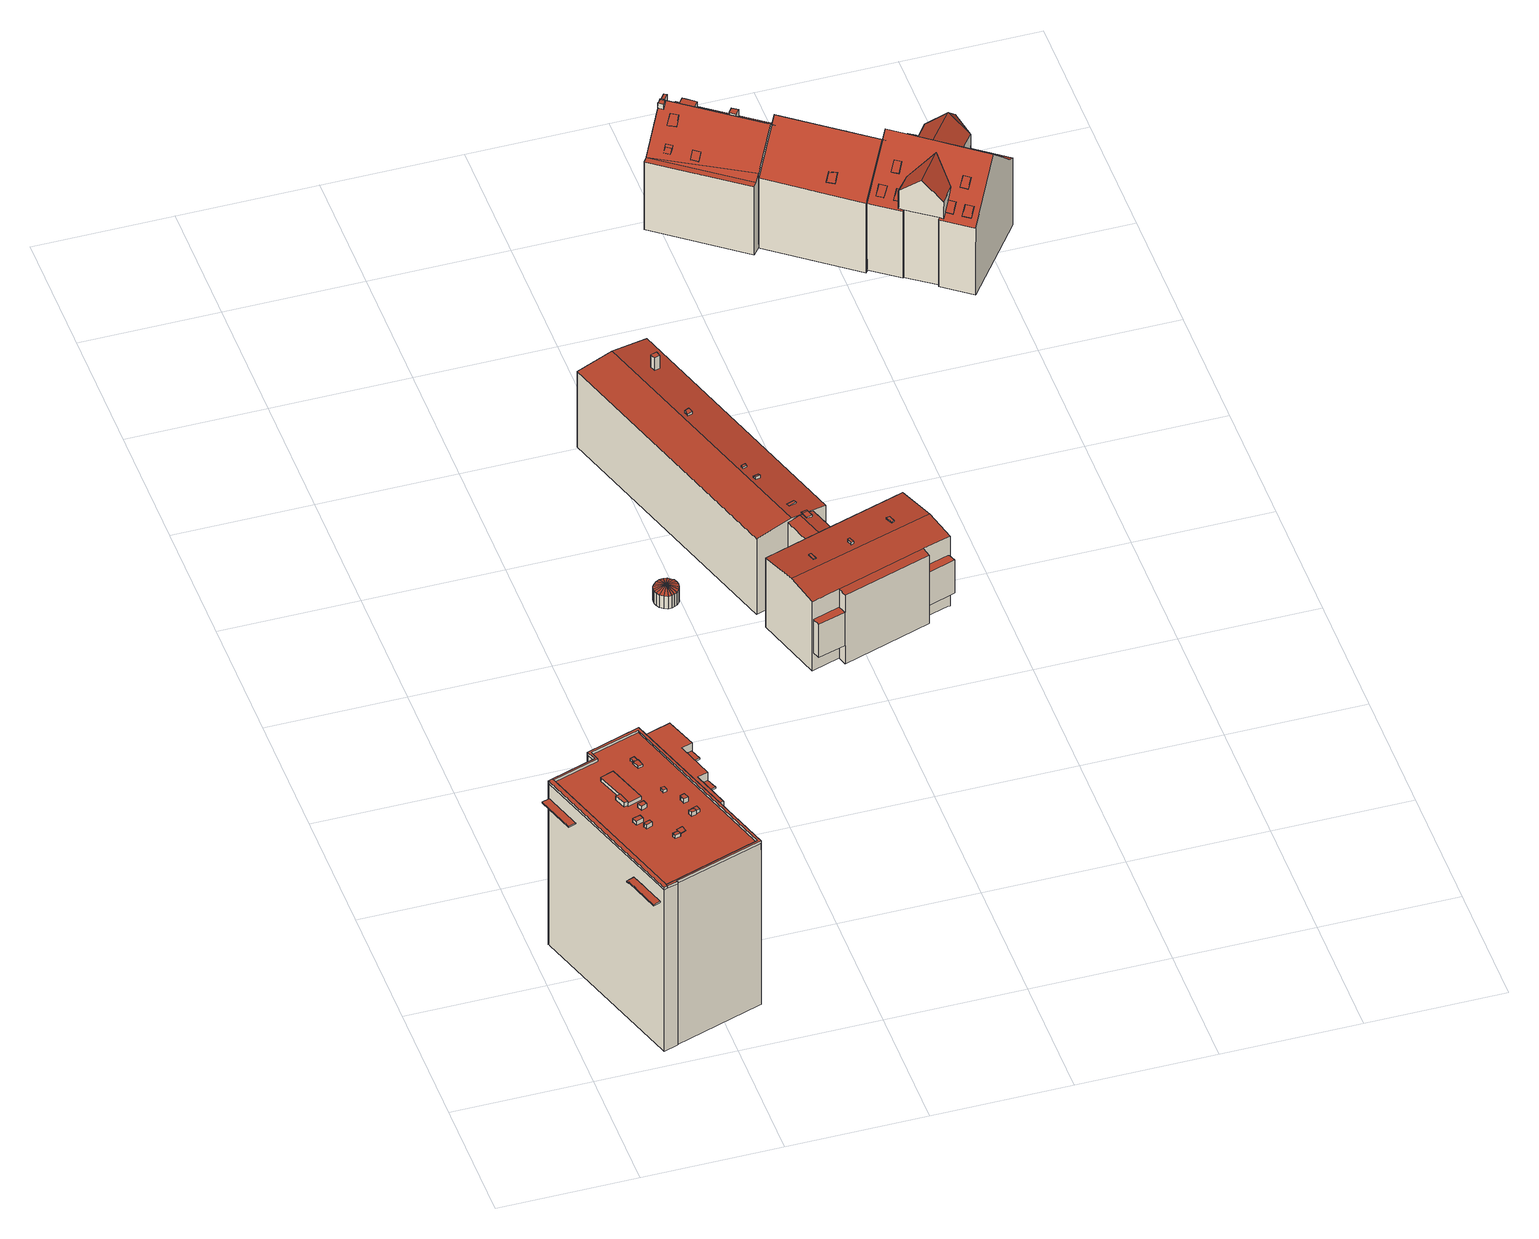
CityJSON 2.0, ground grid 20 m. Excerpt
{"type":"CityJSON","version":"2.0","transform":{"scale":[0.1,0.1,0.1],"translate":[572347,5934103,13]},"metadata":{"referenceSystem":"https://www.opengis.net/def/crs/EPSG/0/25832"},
"CityObjects":{
"building1":{"type":"Building","attributes":{"Grundfläche 2D":"479.842831","Grundhöhe NN":"16.470"},"children":["building1-1","building1-2","building1-3","building1-4","building1-5","building1-6","building1-7","building1-8","building1-9","building1-10","building1-11","building1-12","building1-13","building1-14","building1-15","building1-16","building1-17","building1-18","building1-19"],"geometry":[{"type":"MultiSurface","lod":"3","boundaries":[[[0,1,2,3,4,5]],[[6,7,8,9,10,11,12,13,14,15,16,17,18,19,20,21]],[[22,23,24,10,9,20,19,25,26]],[[27,28,29,30,31,32],[33,34,35,36,37,38]],[[39,40,41,42,43,44,45,46,47]],[[37,36,1,0]],[[2,1,36,35]],[[35,34,3,2]],[[34,33,4,3]],[[38,5,4,33]],[[48,49,11,10]],[[49,50,12,11]],[[50,51,52,14,13,12]],[[52,53,15,14]],[[53,54,16,15]],[[55,18,17,16,54,56]],[[55,57,19,18]],[[31,30,21,20]],[[30,29,6,21]],[[29,28,7,6]],[[28,27,8,7]],[[27,32,9,8]],[[58,48,10,24]],[[32,31,20,9]],[[57,59,25,19]],[[26,25,59,60,61,62,63,58,24,23,22]],[[64,52,51,50,65,66]],[[49,48,58,67,68]],[[50,49,68,65]],[[69,70,43,42,53,52,64,71]],[[72,54,53,42,73]],[[74,55,56,54,72,75]],[[59,57,55,74,76]],[[58,63,62,61,60,59,76,77,78,79,67]],[[45,44,43,70,69,71,80,81]],[[46,82,83,84,85,47]],[[39,86,87,88,89,40]],[[82,46,45,81,84,83]],[[86,39,47,85,88,87]],[[41,40,89,90]],[[42,41,90,73]],[[89,88,85,84,81,80,71,64,66,65,68,67,79,78,77,76,74,75,72,73,90]]],"semantics":{"surfaces":[{"type":"RoofSurface"},{"type":"WallSurface"},{"type":"GroundSurface"}],"values":[0,0,0,0,0,1,1,1,1,1,1,1,1,1,1,1,1,1,1,1,1,1,1,1,1,1,1,1,1,1,1,1,1,1,1,1,1,1,1,1,1,2]}}]},
"building1-1":{"type":"BuildingInstallation","parents":["building1"],"geometry":[{"type":"MultiSurface","lod":"3","boundaries":[[[91,92,93,94]],[[94,93,95,96]],[[91,94,96,97]],[[92,91,97,98]],[[93,92,98,95]]],"semantics":{"surfaces":[{"type":"RoofSurface"},{"type":"WallSurface"}],"values":[0,1,1,1,1]}}]},
"building1-2":{"type":"BuildingInstallation","parents":["building1"],"geometry":[{"type":"MultiSurface","lod":"3","boundaries":[[[99,100,101,102,103,104,105]],[[106,107,103,102]],[[108,105,104,103,107,109]],[[108,110,99,105]],[[110,111,100,99]]],"semantics":{"surfaces":[{"type":"RoofSurface"},{"type":"WallSurface"}],"values":[0,1,1,1,1]}}]},
"building1-3":{"type":"BuildingInstallation","parents":["building1"],"geometry":[{"type":"MultiSurface","lod":"3","boundaries":[[[112,113,114,115,116,117]],[[118,119,114,113]],[[119,120,115,114]],[[121,116,117,122,123,112,117,116,115,120]],[[123,118,113,112]]],"semantics":{"surfaces":[{"type":"RoofSurface"},{"type":"WallSurface"}],"values":[0,1,1,1,1]}}]},
"building1-4":{"type":"BuildingInstallation","parents":["building1"],"geometry":[{"type":"MultiSurface","lod":"3","boundaries":[[[124,125,126,127]],[[128,129,127,126]],[[124,127,129,130]],[[125,124,130,131]],[[131,128,126,125]]],"semantics":{"surfaces":[{"type":"RoofSurface"},{"type":"WallSurface"}],"values":[0,1,1,1,1]}}]},
"building1-5":{"type":"BuildingInstallation","parents":["building1"],"geometry":[{"type":"MultiSurface","lod":"3","boundaries":[[[132,133,134,135]],[[135,134,136,137]],[[137,138,132,135]],[[133,132,138,139]],[[139,136,134,133]]],"semantics":{"surfaces":[{"type":"RoofSurface"},{"type":"WallSurface"}],"values":[0,1,1,1,1]}}]},
"building1-6":{"type":"BuildingInstallation","parents":["building1"],"geometry":[{"type":"MultiSurface","lod":"3","boundaries":[[[140,141,142,143]],[[143,142,144,145]],[[140,143,145,146]],[[141,140,146,147]],[[142,141,147,144]]],"semantics":{"surfaces":[{"type":"RoofSurface"},{"type":"WallSurface"}],"values":[0,1,1,1,1]}}]},
"building1-7":{"type":"BuildingInstallation","parents":["building1"],"geometry":[{"type":"MultiSurface","lod":"3","boundaries":[[[148,117,116,149]],[[121,150,149,116]],[[150,151,148,149]],[[151,122,117,148]]],"semantics":{"surfaces":[{"type":"RoofSurface"},{"type":"WallSurface"}],"values":[0,1,1,1]}}]},
"building1-8":{"type":"BuildingInstallation","parents":["building1"],"geometry":[{"type":"MultiSurface","lod":"3","boundaries":[[[152,153,154,155,156,157]],[[153,158,159,154]],[[159,160,155,154]],[[106,102,101,157,156,155,160]],[[101,100,111,158,153,152,157]]],"semantics":{"surfaces":[{"type":"RoofSurface"},{"type":"WallSurface"}],"values":[0,1,1,1,1]}}]},
"building1-9":{"type":"BuildingInstallation","parents":["building1"],"geometry":[{"type":"MultiSurface","lod":"3","boundaries":[[[161,162,163,164]],[[37,0,162,161,165]],[[0,5,163,162]],[[166,164,163,5,38]],[[161,164,166,165]]],"semantics":{"surfaces":[{"type":"RoofSurface"},{"type":"WallSurface"}],"values":[0,1,1,1,1]}}]},
"building1-10":{"type":"BuildingInstallation","parents":["building1"],"geometry":[{"type":"MultiSurface","lod":"3","boundaries":[[[167,168,169,170]],[[170,169,171,172]],[[167,170,172,173]],[[168,167,173,174]],[[169,168,174,171]]],"semantics":{"surfaces":[{"type":"RoofSurface"},{"type":"WallSurface"}],"values":[0,1,1,1,1]}}]},
"building1-11":{"type":"BuildingInstallation","parents":["building1"],"geometry":[{"type":"MultiSurface","lod":"3","boundaries":[[[175,176,177,178]],[[179,180,178,177]],[[175,178,180,181]],[[181,182,176,175]],[[177,176,182,179]]],"semantics":{"surfaces":[{"type":"RoofSurface"},{"type":"WallSurface"}],"values":[0,1,1,1,1]}}]},
"building1-12":{"type":"BuildingInstallation","parents":["building1"],"geometry":[{"type":"MultiSurface","lod":"3","boundaries":[[[183,184,185,186]],[[186,185,187,188]],[[183,186,188,189]],[[184,183,189,190]],[[185,184,190,187]]],"semantics":{"surfaces":[{"type":"RoofSurface"},{"type":"WallSurface"}],"values":[0,1,1,1,1]}}]},
"building1-13":{"type":"BuildingInstallation","parents":["building1"],"geometry":[{"type":"MultiSurface","lod":"3","boundaries":[[[191,192,193,194,195,196]],[[197,198,196,195]],[[198,199,191,196]],[[199,200,192,191]],[[200,201,193,192]],[[201,202,194,193]],[[202,197,195,194]],[[202,201,200,199,198,197]]],"semantics":{"surfaces":[{"type":"RoofSurface"},{"type":"WallSurface"},{"type":"OuterCeilingSurface"}],"values":[0,1,1,1,1,1,1,2]}}]},
"building1-14":{"type":"BuildingInstallation","parents":["building1"],"geometry":[{"type":"MultiSurface","lod":"3","boundaries":[[[203,204,205,206,207]],[[208,209,205,204]],[[209,210,206,205]],[[210,211,207,206]],[[207,211,212,208,204,203]],[[210,209,208,212,211]]],"semantics":{"surfaces":[{"type":"RoofSurface"},{"type":"WallSurface"},{"type":"OuterCeilingSurface"}],"values":[0,1,1,1,1,2]}}]},
"building1-15":{"type":"BuildingInstallation","parents":["building1"],"geometry":[{"type":"MultiSurface","lod":"3","boundaries":[[[213,214,215,216]],[[216,217,218,219,213]],[[217,220,221,218]],[[214,213,219,222]],[[214,222,221,220,215]],[[222,219,218,221]]],"semantics":{"surfaces":[{"type":"RoofSurface"},{"type":"WallSurface"},{"type":"OuterCeilingSurface"}],"values":[0,1,1,1,1,2]}}]},
"building1-16":{"type":"BuildingInstallation","parents":["building1"],"geometry":[{"type":"MultiSurface","lod":"3","boundaries":[[[215,223,224,225,226]],[[226,225,227,217,216]],[[228,223,215,226,216,215,220]],[[224,223,228,229]],[[229,227,225,224]],[[228,220,217,227,229]]],"semantics":{"surfaces":[{"type":"RoofSurface"},{"type":"WallSurface"},{"type":"OuterCeilingSurface"}],"values":[0,1,1,1,1,2]}}]},
"building1-17":{"type":"BuildingInstallation","parents":["building1"],"geometry":[{"type":"MultiSurface","lod":"3","boundaries":[[[230,231,232,86]],[[87,233,230,86]],[[234,87,86,232]],[[233,235,231,230]],[[235,234,232,231]],[[235,233,87,234]]],"semantics":{"surfaces":[{"type":"RoofSurface"},{"type":"WallSurface"},{"type":"OuterCeilingSurface"}],"values":[0,1,1,1,1,2]}}]},
"building1-18":{"type":"BuildingInstallation","parents":["building1"],"geometry":[{"type":"MultiSurface","lod":"3","boundaries":[[[236,237,238,82]],[[239,83,82,238]],[[83,240,236,82]],[[240,241,237,236]],[[241,239,238,237]],[[241,240,83,239]]],"semantics":{"surfaces":[{"type":"RoofSurface"},{"type":"WallSurface"},{"type":"OuterCeilingSurface"}],"values":[0,1,1,1,1,2]}}]},
"building1-19":{"type":"BuildingInstallation","parents":["building1"],"geometry":[{"type":"MultiSurface","lod":"3","boundaries":[[[242,243,244,70]],[[245,69,70,244]],[[69,246,242,70]],[[246,247,243,242]],[[247,245,244,243]],[[247,246,69,245]]],"semantics":{"surfaces":[{"type":"RoofSurface"},{"type":"WallSurface"},{"type":"OuterCeilingSurface"}],"values":[0,1,1,1,1,2]}}]},
"building2":{"type":"Building","attributes":{"Grundfläche 2D":"9.836032","Grundhöhe NN":"15.933"},"geometry":[{"type":"Solid","lod":"3","boundaries":[[[[248,249,250]],[[250,249,251]],[[252,249,248]],[[253,249,252]],[[254,249,253]],[[255,249,254]],[[256,249,255]],[[257,249,256]],[[258,249,257]],[[259,249,258]],[[260,249,259]],[[261,249,260]],[[261,262,249]],[[263,249,262]],[[264,249,263]],[[265,249,264]],[[266,249,265]],[[267,249,266]],[[268,249,267]],[[269,249,268]],[[251,249,269]],[[270,271,248,250]],[[271,272,252,248]],[[272,273,253,252]],[[273,274,254,253]],[[274,275,255,254]],[[275,276,256,255]],[[276,277,257,256]],[[277,278,258,257]],[[278,279,259,258]],[[279,280,260,259]],[[280,281,261,260]],[[281,282,262,261]],[[282,283,263,262]],[[283,284,264,263]],[[284,285,265,264]],[[285,286,266,265]],[[286,287,267,266]],[[287,288,268,267]],[[289,270,250,251]],[[288,290,269,268]],[[290,289,251,269]],[[284,283,282,281,280,279,278,277,276,275,274,273,272,271,270,289,290,288,287,286,285]]]],"semantics":{"surfaces":[{"type":"RoofSurface"},{"type":"WallSurface"},{"type":"GroundSurface"}],"values":[[0,0,0,0,0,0,0,0,0,0,0,0,0,0,0,0,0,0,0,0,0,1,1,1,1,1,1,1,1,1,1,1,1,1,1,1,1,1,1,1,1,1,2]]}}]},
"building3":{"type":"Building","attributes":{"Grundfläche 2D":"477.913760","Grundhöhe NN":"13.984"},"children":["building3-1","building3-2","building3-3","building3-4","building3-5","building3-6","building3-7"],"geometry":[{"type":"Solid","lod":"3","boundaries":[[[[291,292,293,294,295]],[[296,297,298,293,292,299]],[[300,298,301,302,303,304]],[[305,300,304,306]],[[299,292,291,307,308]],[[296,299,308,309]],[[294,293,298,297,296,309,310]],[[307,291,295,311]],[[303,302,312,313]],[[306,304,303,313,314]],[[305,306,314,315]],[[315,311,295,294,310,312,302,301,298,300,305]],[[309,308,307,311,315,314,313,312,310]]]],"semantics":{"surfaces":[{"type":"RoofSurface"},{"type":"WallSurface"},{"type":"GroundSurface"}],"values":[[0,0,0,0,1,1,1,1,1,1,1,1,2]]}}]},
"building3-1":{"type":"BuildingInstallation","parents":["building3"],"geometry":[{"type":"MultiSurface","lod":"3","boundaries":[[[316,317,318,319]],[[319,318,298,320]],[[320,321,316,319]],[[297,317,316,321]]],"semantics":{"surfaces":[{"type":"RoofSurface"},{"type":"WallSurface"}],"values":[0,1,1,1]}}]},
"building3-2":{"type":"BuildingInstallation","parents":["building3"],"geometry":[{"type":"MultiSurface","lod":"3","boundaries":[[[317,322,323,318]],[[297,324,301,325,322,317]],[[323,322,325,326]],[[326,298,318,323]],[[327,298,318,298]],[[298,327,324,297]]],"semantics":{"surfaces":[{"type":"RoofSurface"},{"type":"WallSurface"}],"values":[0,1,1,1,1,1]}}]},
"building3-3":{"type":"BuildingInstallation","parents":["building3"],"geometry":[{"type":"MultiSurface","lod":"3","boundaries":[[[328,329,330,331]],[[331,330,332,333]],[[328,331,333,334]],[[329,328,334,335]],[[330,329,335,332]]],"semantics":{"surfaces":[{"type":"RoofSurface"},{"type":"WallSurface"}],"values":[0,1,1,1,1]}}]},
"building3-4":{"type":"BuildingInstallation","parents":["building3"],"geometry":[{"type":"MultiSurface","lod":"3","boundaries":[[[336,337,338,339]],[[339,338,340,341]],[[336,339,341,342]],[[337,336,342,343]],[[338,337,343,340]]],"semantics":{"surfaces":[{"type":"RoofSurface"},{"type":"WallSurface"}],"values":[0,1,1,1,1]}}]},
"building3-5":{"type":"BuildingInstallation","parents":["building3"],"geometry":[{"type":"MultiSurface","lod":"3","boundaries":[[[344,345,346,347]],[[347,346,348,349]],[[344,347,349,350]],[[345,344,350,351]],[[346,345,351,348]]],"semantics":{"surfaces":[{"type":"RoofSurface"},{"type":"WallSurface"}],"values":[0,1,1,1,1]}}]},
"building3-6":{"type":"BuildingInstallation","parents":["building3"],"geometry":[{"type":"MultiSurface","lod":"3","boundaries":[[[352,353,354,355]],[[356,357,354,353]],[[355,354,357,358]],[[358,359,352,355]],[[353,352,359,356]]],"semantics":{"surfaces":[{"type":"RoofSurface"},{"type":"WallSurface"}],"values":[0,1,1,1,1]}}]},
"building3-7":{"type":"BuildingInstallation","parents":["building3"],"geometry":[{"type":"MultiSurface","lod":"3","boundaries":[[[360,361,362,363]],[[363,362,364,365]],[[360,363,365,366]],[[366,367,361,360]],[[367,364,362,361]]],"semantics":{"surfaces":[{"type":"RoofSurface"},{"type":"WallSurface"}],"values":[0,1,1,1,1]}}]},
"building4":{"type":"Building","attributes":{"Grundfläche 2D":"265.098725","Grundhöhe NN":"15.954"},"children":["building4-1","building4-2","building4-3"],"geometry":[{"type":"Solid","lod":"3","boundaries":[[[[368,369,370,371,372,373,374,375]],[[376,372,371,377,378]],[[379,380,368,375]],[[381,382,383,384]],[[385,386,387,388]],[[373,372,376,389,390]],[[387,375,374,373,390,391,392,393,394,388]],[[375,387,386,379]],[[395,393,392,396]],[[384,380,379,386,395,396,397,398]],[[380,384,383,368]],[[399,398,397,400]],[[401,370,369,368,383,382,402,399,400,403]],[[377,371,370,401,404]],[[376,378,377,404,389]],[[381,384,398,405]],[[382,381,405,402]],[[385,388,394,406]],[[386,385,406,395]],[[392,391,390,389,404,401,403,400,397,396]],[[402,405,398,399]],[[395,406,394,393]]]],"semantics":{"surfaces":[{"type":"RoofSurface"},{"type":"WallSurface"},{"type":"GroundSurface"}],"values":[[0,0,0,0,0,1,1,1,1,1,1,1,1,1,1,1,1,1,1,2,2,2]]}}]},
"building4-1":{"type":"BuildingInstallation","parents":["building4"],"geometry":[{"type":"MultiSurface","lod":"3","boundaries":[[[407,408,409,410]],[[410,409,411,412]],[[407,410,412,413]],[[408,407,413,414]],[[409,408,414,411]]],"semantics":{"surfaces":[{"type":"RoofSurface"},{"type":"WallSurface"}],"values":[0,1,1,1,1]}}]},
"building4-2":{"type":"BuildingInstallation","parents":["building4"],"geometry":[{"type":"MultiSurface","lod":"3","boundaries":[[[415,416,417,418,419]],[[420,421,417,416]],[[421,422,418,417]],[[415,419,418,422,423,424]],[[416,415,424,420]]],"semantics":{"surfaces":[{"type":"RoofSurface"},{"type":"WallSurface"}],"values":[0,1,1,1,1]}}]},
"building4-3":{"type":"BuildingInstallation","parents":["building4"],"geometry":[{"type":"MultiSurface","lod":"3","boundaries":[[[425,426,427,428]],[[428,427,429,430]],[[425,428,430,431]],[[426,425,431,432]],[[427,426,432,429]]],"semantics":{"surfaces":[{"type":"RoofSurface"},{"type":"WallSurface"}],"values":[0,1,1,1,1]}}]},
"building5":{"type":"Building","attributes":{"Grundfläche 2D":"194.606134","Grundhöhe NN":"14.214"},"children":["building5-1","building5-2","building5-3","building5-4","building5-5","building5-6","building5-7","building5-8","building5-9","building5-10","building5-11","building5-12","building5-13"],"geometry":[{"type":"MultiSurface","lod":"3","boundaries":[[[433,434,435]],[[435,436,437,438,439,440,433]],[[441,442,443,444]],[[439,438,437,436,445,446,447,448,449],[450,451,452,453,441,444,443,454,455]],[[456,457,445]],[[457,446,445]],[[433,458,459,434]],[[456,445,436,435,460,461]],[[460,435,434,459,462]],[[457,456,461,463]],[[464,465,458,433,440,439,449,448,447,446,457,463,466]],[[459,458,465,462]],[[462,465,464,466,463,461,460]]],"semantics":{"surfaces":[{"type":"RoofSurface"},{"type":"WallSurface"},{"type":"GroundSurface"}],"values":[0,0,0,0,0,0,0,1,1,1,1,1,2]}}]},
"building5-1":{"type":"BuildingInstallation","parents":["building5"],"geometry":[{"type":"MultiSurface","lod":"3","boundaries":[[[467,437,438,468,469]],[[467,470,471]],[[467,471,437]],[[438,439,468]],[[440,472,467,469]],[[470,467,472,473]],[[439,440,469,468]]],"semantics":{"surfaces":[{"type":"RoofSurface"},{"type":"WallSurface"}],"values":[0,0,0,0,1,1,1]}}]},
"building5-2":{"type":"BuildingInstallation","parents":["building5"],"geometry":[{"type":"MultiSurface","lod":"3","boundaries":[[[474,475,476,477]],[[477,476,478,479]],[[474,477,479,480]],[[475,474,480,481]],[[476,475,481,478]]],"semantics":{"surfaces":[{"type":"RoofSurface"},{"type":"WallSurface"}],"values":[0,1,1,1,1]}}]},
"building5-3":{"type":"BuildingInstallation","parents":["building5"],"geometry":[{"type":"MultiSurface","lod":"3","boundaries":[[[482,483,484,485]],[[485,484,486,487]],[[482,485,487,488]],[[483,482,488,489]],[[484,483,489,486]]],"semantics":{"surfaces":[{"type":"RoofSurface"},{"type":"WallSurface"}],"values":[0,1,1,1,1]}}]},
"building5-4":{"type":"BuildingInstallation","parents":["building5"],"geometry":[{"type":"MultiSurface","lod":"3","boundaries":[[[490,491,492,493]],[[492,491,494,495]],[[493,492,495,496]],[[490,493,496,497]],[[491,490,497,494]]],"semantics":{"surfaces":[{"type":"RoofSurface"},{"type":"WallSurface"}],"values":[0,1,1,1,1]}}]},
"building5-5":{"type":"BuildingInstallation","parents":["building5"],"geometry":[{"type":"MultiSurface","lod":"3","boundaries":[[[498,499,500,501]],[[499,498,437,502]],[[502,503,500,499]],[[501,500,503,438]],[[438,437,498,501]]],"semantics":{"surfaces":[{"type":"RoofSurface"},{"type":"WallSurface"}],"values":[0,1,1,1,1]}}]},
"building5-6":{"type":"BuildingInstallation","parents":["building5"],"geometry":[{"type":"MultiSurface","lod":"3","boundaries":[[[442,444,504]],[[505,504,444,506,507]],[[508,507,506]],[[453,441,442,504,505]]],"semantics":{"surfaces":[{"type":"RoofSurface"},{"type":"WallSurface"}],"values":[0,0,1,1]}}]},
"building5-7":{"type":"BuildingInstallation","parents":["building5"],"geometry":[{"type":"MultiSurface","lod":"3","boundaries":[[[509,510,511,450,512,513]],[[510,509,514,515,511]],[[450,451,452,513,512]]],"semantics":{"surfaces":[{"type":"RoofSurface"},{"type":"WallSurface"}],"values":[0,1,1]}}]},
"building5-8":{"type":"BuildingInstallation","parents":["building5"],"geometry":[{"type":"MultiSurface","lod":"3","boundaries":[[[516,517,518,519,520,521]],[[442,517,516,443]],[[442,441,453,519,518,517]],[[452,520,519,453]],[[451,450,455,454,521,520,452]],[[443,516,521,454]]],"semantics":{"surfaces":[{"type":"RoofSurface"},{"type":"WallSurface"}],"values":[0,1,1,1,1,1]}}]},
"building5-9":{"type":"BuildingInstallation","parents":["building5"],"geometry":[{"type":"MultiSurface","lod":"3","boundaries":[[[509,513,505,507,522,523]],[[452,453,505,513]],[[522,507,508,524]],[[524,525,523,522]],[[525,514,509,523]]],"semantics":{"surfaces":[{"type":"RoofSurface"},{"type":"WallSurface"}],"values":[0,1,1,1,1]}}]},
"building5-10":{"type":"BuildingInstallation","parents":["building5"],"geometry":[{"type":"MultiSurface","lod":"3","boundaries":[[[526,527,528,529]],[[529,528,530,531]],[[526,529,531,532]],[[527,526,532,533]],[[528,527,533,530]]],"semantics":{"surfaces":[{"type":"RoofSurface"},{"type":"WallSurface"}],"values":[0,1,1,1,1]}}]},
"building5-11":{"type":"BuildingInstallation","parents":["building5"],"geometry":[{"type":"MultiSurface","lod":"3","boundaries":[[[534,535,536,537,538,539]],[[540,537,536]],[[540,443,454,541,534,539,538,537]],[[541,535,534]]],"semantics":{"surfaces":[{"type":"RoofSurface"},{"type":"WallSurface"}],"values":[0,1,1,1]}}]},
"building5-12":{"type":"BuildingInstallation","parents":["building5"],"geometry":[{"type":"MultiSurface","lod":"3","boundaries":[[[542,543,544,545]],[[544,543,546,547]],[[545,544,547,548]],[[542,545,548,549]],[[543,542,549,546]]],"semantics":{"surfaces":[{"type":"RoofSurface"},{"type":"WallSurface"}],"values":[0,1,1,1,1]}}]},
"building5-13":{"type":"BuildingInstallation","parents":["building5"],"geometry":[{"type":"MultiSurface","lod":"3","boundaries":[[[550,551,552,553,554,555]],[[552,551,550,556,557,558]],[[558,559,553,552]],[[560,555,554,553,559,561]],[[560,556,550,555]]],"semantics":{"surfaces":[{"type":"RoofSurface"},{"type":"WallSurface"}],"values":[0,1,1,1,1]}}]},
"building6":{"type":"Building","attributes":{"Grundfläche 2D":"185.758003","Grundhöhe NN":"14.120"},"children":["building6-1","building6-2"],"geometry":[{"type":"Solid","lod":"3","boundaries":[[[[562,563,564,565]],[[565,564,566,567,568]],[[563,562,569,570]],[[566,564,563,570,571]],[[567,566,571,572]],[[568,567,572,573]],[[562,565,568,573,569]],[[572,571,570,569,573]]]],"semantics":{"surfaces":[{"type":"RoofSurface"},{"type":"WallSurface"},{"type":"GroundSurface"}],"values":[[0,0,1,1,1,1,1,2]]}}]},
"building6-1":{"type":"BuildingInstallation","parents":["building6"],"geometry":[{"type":"MultiSurface","lod":"3","boundaries":[[[574,575,576,577]],[[576,575,578,579]],[[577,576,579,580]],[[574,577,580,581]],[[575,574,581,578]]],"semantics":{"surfaces":[{"type":"RoofSurface"},{"type":"WallSurface"}],"values":[0,1,1,1,1]}}]},
"building6-2":{"type":"BuildingInstallation","parents":["building6"],"geometry":[{"type":"MultiSurface","lod":"3","boundaries":[[[582,583,584,585]],[[585,584,586,587]],[[587,588,582,585]],[[583,582,588,589]],[[589,586,584,583]]],"semantics":{"surfaces":[{"type":"RoofSurface"},{"type":"WallSurface"}],"values":[0,1,1,1,1]}}]},
"building7":{"type":"Building","attributes":{"Grundfläche 2D":"220.086649","Grundhöhe NN":"14.457"},"children":["building7-1","building7-2","building7-3","building7-4","building7-5","building7-6","building7-7","building7-8","building7-9","building7-10","building7-11","building7-12"],"geometry":[{"type":"MultiSurface","lod":"3","boundaries":[[[590,591,592,593]],[[594,593,592,595]],[[596,592,591]],[[595,592,596]],[[597,598,599,600,601,602,603,604,605]],[[606,593,607,608,609,610,611,612,613,598,614,615,616,617,618,619]],[[620,621,622,623,624,613,612,625,626,627,628,629,630,631,632,633,634]],[[635,636,637,638]],[[639,640,637,636]],[[604,603,617,616,615,614,598,597,605]],[[641,642,602,601,591,590,619,618,643,644]],[[591,601,600,645,596]],[[645,646,595,596]],[[646,647,608,607,594,595]],[[607,593,594]],[[619,590,593,606]],[[633,635,638,621,620,648,649,634]],[[633,632,636,635]],[[632,631,639,636]],[[629,628,640,639,631,630,650,651]],[[640,628,627,622,621,638,637]],[[645,600,652,653]],[[646,645,653,654,655,656]],[[657,608,647,646,656,655,654,658,659]],[[610,609,608,657,659,658,660,661]],[[662,625,612,611,610,661,663]],[[626,625,662,664]],[[627,626,664,665]],[[622,627,665,666]],[[623,622,666,667]],[[624,623,667,668]],[[599,598,613,624,668,669]],[[600,599,669,652]],[[662,663,661,660,658,654,653,652,669,668,667,666,665,664]]],"semantics":{"surfaces":[{"type":"RoofSurface"},{"type":"WallSurface"},{"type":"GroundSurface"}],"values":[0,0,0,0,0,0,0,0,0,0,1,1,1,1,1,1,1,1,1,1,1,1,1,1,1,1,1,1,1,1,1,1,1,2]}}]},
"building7-1":{"type":"BuildingInstallation","parents":["building7"],"geometry":[{"type":"MultiSurface","lod":"3","boundaries":[[[670,671,672,673]],[[673,672,674,675]],[[672,671,676,674]],[[670,673,675,677]],[[671,670,677,676]]],"semantics":{"surfaces":[{"type":"RoofSurface"},{"type":"WallSurface"}],"values":[0,1,1,1,1]}}]},
"building7-2":{"type":"BuildingInstallation","parents":["building7"],"geometry":[{"type":"MultiSurface","lod":"3","boundaries":[[[678,679,680,681]],[[681,680,682,683]],[[678,681,683,684]],[[679,678,684,685]],[[680,679,685,682]]],"semantics":{"surfaces":[{"type":"RoofSurface"},{"type":"WallSurface"}],"values":[0,1,1,1,1]}}]},
"building7-3":{"type":"BuildingInstallation","parents":["building7"],"geometry":[{"type":"MultiSurface","lod":"3","boundaries":[[[686,687,688,689]],[[689,688,690,691]],[[686,689,691,692]],[[687,686,692,693]],[[688,687,693,690]]],"semantics":{"surfaces":[{"type":"RoofSurface"},{"type":"WallSurface"}],"values":[0,1,1,1,1]}}]},
"building7-4":{"type":"BuildingInstallation","parents":["building7"],"geometry":[{"type":"MultiSurface","lod":"3","boundaries":[[[694,695,696,697]],[[698,695,694,699]],[[700,698,699,701]],[[702,703,697,696]],[[703,614,597,704,701,699,694,697]],[[704,705,700,701]],[[700,705,605,615,702,696,695,698]]],"semantics":{"surfaces":[{"type":"RoofSurface"},{"type":"WallSurface"}],"values":[0,0,0,1,1,1,1]}}]},
"building7-5":{"type":"BuildingInstallation","parents":["building7"],"geometry":[{"type":"MultiSurface","lod":"3","boundaries":[[[706,707,708,709]],[[709,708,710,711]],[[706,709,711,712]],[[707,706,712,713]],[[708,707,713,710]]],"semantics":{"surfaces":[{"type":"RoofSurface"},{"type":"WallSurface"}],"values":[0,1,1,1,1]}}]},
"building7-6":{"type":"BuildingInstallation","parents":["building7"],"geometry":[{"type":"MultiSurface","lod":"3","boundaries":[[[714,651,650,715]],[[716,629,651,714]],[[715,650,630,717]],[[717,716,714,715]]],"semantics":{"surfaces":[{"type":"RoofSurface"},{"type":"WallSurface"}],"values":[0,1,1,1]}}]},
"building7-7":{"type":"BuildingInstallation","parents":["building7"],"geometry":[{"type":"MultiSurface","lod":"3","boundaries":[[[718,719,720,721]],[[719,718,722,723]],[[721,720,724,725]],[[720,719,723,724]],[[718,721,725,722]]],"semantics":{"surfaces":[{"type":"RoofSurface"},{"type":"WallSurface"}],"values":[0,1,1,1,1]}}]},
"building7-8":{"type":"BuildingInstallation","parents":["building7"],"geometry":[{"type":"MultiSurface","lod":"3","boundaries":[[[726,727,728,729]],[[729,728,730,731]],[[726,729,731,732]],[[727,726,732,733]],[[728,727,733,730]]],"semantics":{"surfaces":[{"type":"RoofSurface"},{"type":"WallSurface"}],"values":[0,1,1,1,1]}}]},
"building7-9":{"type":"BuildingInstallation","parents":["building7"],"geometry":[{"type":"MultiSurface","lod":"3","boundaries":[[[734,649,648,735]],[[620,736,735,648]],[[736,737,734,735]],[[649,734,737,634]]],"semantics":{"surfaces":[{"type":"RoofSurface"},{"type":"WallSurface"}],"values":[0,1,1,1]}}]},
"building7-10":{"type":"BuildingInstallation","parents":["building7"],"geometry":[{"type":"MultiSurface","lod":"3","boundaries":[[[643,738,739,644]],[[739,740,641,644]],[[641,740,741,642]],[[741,742,602,642]],[[618,743,738,643]],[[604,742,741,740,739,738,743,616]]],"semantics":{"surfaces":[{"type":"RoofSurface"},{"type":"WallSurface"}],"values":[0,0,0,1,1,1]}}]},
"building7-11":{"type":"BuildingInstallation","parents":["building7"],"geometry":[{"type":"MultiSurface","lod":"3","boundaries":[[[744,745,746,747]],[[744,747,748,749]],[[747,746,750,748]],[[745,744,749,751]],[[746,745,751,750]]],"semantics":{"surfaces":[{"type":"RoofSurface"},{"type":"WallSurface"}],"values":[0,1,1,1,1]}}]},
"building7-12":{"type":"BuildingInstallation","parents":["building7"],"geometry":[{"type":"MultiSurface","lod":"3","boundaries":[[[752,753,754,657,656,755]],[[754,756,659,657]],[[657,659,655,656]],[[755,656,655,757]],[[752,755,757,758]],[[753,752,758,759]],[[754,753,759,756]],[[757,655,659,756,759,758]]],"semantics":{"surfaces":[{"type":"RoofSurface"},{"type":"WallSurface"},{"type":"OuterCeilingSurface"}],"values":[0,1,1,1,1,1,1,2]}}]}
},
"vertices":[
[104,176,325],[104,174,325],[124,181,325],[104,240,325],[85,233,325],[99,193,325],[89,286,323],[161,309,323],[243,53,323],[103,7,323],[104,4,323],[119,8,323],[118,9,323],[244,50,323],[248,51,323],[163,314,323],[84,288,323],[85,285,323],[89,273,323],[24,252,323],[25,249,323],[93,271,323],[19,247,323],[97,5,323],[98,2,323],[18,250,323],[19,248,323],[243,53,319],[161,309,319],[89,286,319],[93,271,319],[25,249,319],[103,7,319],[85,233,319],[104,240,319],[124,181,319],[104,174,319],[104,176,319],[99,193,319],[211,277,305],[227,283,305],[211,329,305],[163,314,305],[215,155,305],[230,160,305],[231,160,305],[213,216,305],[229,221,305],[104,4,319],[119,8,319],[118,9,319],[244,50,319],[248,51,319],[163,314,319],[84,288,319],[89,273,319],[85,285,319],[24,252,319],[98,2,319],[18,250,319],[19,248,319],[19,247,319],[96,10,319],[97,5,319],[248,51,35],[118,9,35],[244,50,35],[98,2,35],[119,8,35],[215,155,289],[215,155,291],[215,155,35],[84,288,35],[163,314,35],[89,273,35],[85,285,35],[18,250,35],[19,248,35],[19,247,35],[97,5,35],[230,160,35],[231,160,35],[213,216,292],[213,216,290],[213,216,35],[229,221,35],[211,277,292],[211,277,290],[211,277,35],[227,283,35],[211,329,35],
[159,192,324],[154,191,324],[156,185,324],[161,186,324],[156,185,319],[161,186,319],[159,192,319],[154,191,319],
[180,138,325],[181,136,325],[182,137,325],[184,132,325],[190,134,325],[188,139,325],[188,141,325],[184,132,319],[190,134,319],[188,141,319],[188,139,319],[180,138,319],[181,136,319],
[135,252,323],[139,241,323],[146,243,323],[143,254,323],[142,253,323],[137,252,323],[139,241,319],[146,243,319],[143,254,319],[142,253,319],[137,252,319],[135,252,319],
[141,99,325],[143,94,325],[151,96,325],[149,101,325],[151,96,319],[149,101,319],[141,99,319],[143,94,319],
[150,110,320],[153,101,320],[161,104,320],[159,113,320],[161,104,319],[159,113,319],[150,110,319],[153,101,319],
[124,171,326],[115,168,326],[118,161,326],[126,164,326],[118,161,319],[126,164,319],[124,171,319],[115,168,319],
[134,259,323],[140,261,323],[140,261,319],[134,259,319],
[181,136,326],[175,135,326],[177,129,326],[184,131,326],[184,132,326],[182,137,326],[175,135,319],[177,129,319],[184,131,319],
[98,174,326],[104,176,326],[99,193,326],[92,191,326],[98,174,319],[92,191,319],
[120,132,326],[111,129,326],[113,124,326],[122,127,326],[113,124,319],[122,127,319],[120,132,319],[111,129,319],
[179,167,327],[173,165,327],[175,157,327],[182,159,327],[175,157,319],[182,159,319],[179,167,319],[173,165,319],
[113,138,326],[111,145,326],[100,142,326],[102,135,326],[100,142,319],[102,135,319],[113,138,319],[111,145,319],
[67,58,293],[68,59,293],[85,6,293],[96,10,293],[77,66,293],[66,62,293],[77,66,291],[66,62,291],[67,58,291],[68,59,291],[85,6,291],[96,10,291],
[19,247,293],[19,248,293],[8,245,293],[26,188,293],[37,192,293],[19,248,291],[8,245,291],[26,188,291],[37,192,291],[19,247,291],
[132,304,65],[123,331,65],[113,327,68],[122,300,68],[122,300,66],[122,300,63],[132,304,63],[113,327,66],[113,327,63],[123,331,63],
[113,328,68],[77,317,68],[86,289,71],[122,300,71],[86,289,66],[113,328,66],[77,317,66],
[217,260,292],[232,265,292],[226,282,292],[217,260,290],[226,282,290],[232,265,290],
[218,199,292],[234,204,292],[228,221,292],[228,221,290],[218,199,290],[234,204,290],
[220,138,291],[235,143,291],[230,160,291],[230,160,289],[220,138,289],[235,143,289],
[387,845,51],[376,859,57],[383,843,51],[379,841,51],[391,849,51],[393,854,51],[394,860,51],[393,865,51],[391,870,51],[387,873,51],[383,876,51],[378,877,51],[372,876,51],[367,874,51],[363,870,51],[360,866,51],[359,861,51],[359,857,51],[360,852,51],[363,847,51],[368,843,51],[373,841,51],[383,843,29],[387,845,29],[391,849,29],[393,854,29],[394,860,29],[393,865,29],[391,870,29],[387,873,29],[383,876,29],[378,877,29],[372,876,29],[367,874,29],[363,870,29],[360,866,29],[359,861,29],[359,857,29],[360,852,29],[363,847,29],[368,843,29],[379,841,29],[373,841,29],
[549,787,145],[568,793,148],[554,837,148],[541,833,146],[535,831,145],[574,843,145],[566,841,146],[558,838,148],[588,800,145],[541,833,150],[566,841,147],[594,850,143],[471,1237,143],[418,1220,150],[487,815,143],[364,1203,143],[549,787,10],[588,800,10],[574,843,10],[541,833,10],[535,831,10],[594,850,10],[471,1237,10],[364,1203,10],[487,815,10],
[569,831,149],[566,841,149],[558,838,149],[561,829,149],[561,829,148],[569,831,146],
[565,843,149],[557,841,149],[566,841,16],[565,843,147],[557,841,148],[558,838,16],
[460,1169,169],[468,1172,169],[466,1180,169],[457,1177,169],[466,1180,146],[457,1177,147],[460,1169,147],[468,1172,146],
[480,1071,153],[478,1078,153],[471,1075,153],[473,1068,153],[471,1075,149],[473,1068,149],[480,1071,148],[478,1078,148],
[510,946,152],[516,948,152],[515,952,152],[509,950,152],[515,952,149],[509,950,149],[510,946,149],[516,948,149],
[555,866,149],[544,862,149],[546,858,149],[557,862,149],[544,862,148],[546,858,148],[557,862,147],[555,866,147],
[518,925,152],[520,921,153],[527,923,153],[525,927,152],[527,923,148],[525,927,148],[518,925,149],[520,921,149],
[687,720,152],[726,732,152],[728,732,152],[714,776,158],[502,710,158],[516,665,152],[517,665,152],[557,678,152],[484,766,152],[695,834,152],[588,800,152],[561,665,150],[691,707,150],[730,720,120],[726,732,120],[687,720,120],[691,707,120],[521,653,120],[561,665,120],[557,678,120],[517,665,120],[484,766,30],[516,665,30],[517,665,30],[557,678,30],[557,678,62],[517,665,62],[561,665,62],[561,665,30],[691,707,30],[691,707,62],[687,720,62],[687,720,30],[728,732,30],[726,732,62],[726,732,30],[695,834,30],[730,720,62],[521,653,62],
[662,788,158],[657,787,158],[661,776,158],[665,778,158],[661,776,156],[665,778,156],[662,788,155],[657,787,155],
[538,750,157],[541,739,157],[545,740,157],[542,751,157],[541,751,157],[541,739,156],[545,740,156],[542,751,155],[541,751,155],[538,750,155],
[598,760,161],[595,759,161],[597,751,161],[601,752,161],[597,751,157],[601,752,157],[598,760,156],[595,759,156],
[583,1589,133],[706,1498,133],[711,1504,142],[740,1542,189],[622,1630,189],[618,1633,189],[616,1634,189],[611,1627,180],[673,1656,139],[671,1653,142],[670,1652,144],[672,1652,142],[774,1588,133],[651,1680,133],[649,1677,136],[646,1673,141],[644,1670,145],[660,1661,142],[662,1663,140],[664,1666,136],[675,1659,136],[659,1660,144],[659,1660,143],[778,1594,131],[655,1685,131],[579,1584,131],[701,1492,131],[711,1504,12],[778,1594,12],[701,1492,12],[655,1685,12],[649,1677,12],[579,1584,12],[651,1680,12],
[618,1622,189],[614,1630,189],[611,1627,189],[623,1629,189],[622,1629,189],[618,1622,180],[618,1622,181],
[695,1581,189],[703,1574,189],[709,1582,189],[700,1588,189],[709,1582,176],[700,1588,176],[695,1581,185],[703,1574,185],
[640,1566,150],[635,1559,141],[644,1552,141],[649,1559,150],[644,1552,140],[649,1559,149],[640,1566,149],[635,1559,140],
[690,1604,170],[686,1598,178],[690,1594,178],[695,1601,170],[686,1598,177],[690,1594,177],[695,1601,169],[690,1604,169],
[622,1630,190],[628,1638,190],[624,1641,190],[618,1633,190],[628,1638,179],[624,1641,179],
[673,1656,140],[675,1659,138],[673,1652,142],[677,1657,138],[677,1657,136],
[662,1668,138],[659,1665,141],[658,1663,142],[662,1663,141],[664,1666,138],[662,1668,136],[659,1665,140],
[670,1652,131],[671,1653,131],[673,1656,131],[675,1659,131],[664,1666,131],[659,1660,131],
[678,1658,138],[663,1669,138],[678,1658,134],[663,1669,134],
[610,1589,150],[605,1582,141],[613,1576,141],[618,1583,150],[613,1576,140],[618,1583,149],[610,1589,149],[605,1582,140],
[656,1662,156],[648,1652,156],[666,1639,156],[673,1649,156],[670,1652,156],[659,1660,156],[673,1649,144],[656,1662,144],
[687,1640,144],[682,1633,152],[686,1630,152],[692,1637,144],[682,1633,151],[686,1630,151],[692,1637,143],[687,1640,143],
[624,1614,178],[623,1613,177],[617,1605,167],[628,1598,168],[631,1602,173],[634,1607,179],[624,1614,177],[623,1613,176],[617,1605,166],[628,1598,167],[634,1607,178],[631,1602,172],
[906,1512,134],[785,1603,134],[749,1554,193],[869,1464,193],[711,1504,134],[831,1414,133],[832,1415,135],[906,1512,11],[785,1603,11],[711,1504,11],[831,1414,11],[832,1415,11],
[843,1550,142],[837,1541,153],[843,1537,153],[849,1545,142],[837,1541,152],[843,1537,152],[849,1545,141],[843,1550,141],
[796,1467,154],[790,1458,145],[800,1451,145],[806,1460,155],[800,1451,144],[806,1460,154],[796,1467,153],[790,1458,144],
[977,1449,163],[993,1470,163],[968,1489,192],[933,1444,192],[926,1487,163],[942,1508,163],[986,1514,163],[1027,1439,139],[1035,1432,139],[1042,1441,133],[991,1479,133],[993,1470,137],[990,1467,139],[990,1466,139],[996,1461,139],[1018,1445,139],[959,1447,174],[926,1487,162],[932,1495,153],[909,1512,153],[907,1514,153],[906,1512,155],[876,1473,202],[997,1382,202],[1026,1438,140],[1017,1443,142],[994,1458,145],[986,1462,146],[984,1459,150],[977,1449,161],[922,1358,140],[918,1353,134],[914,1357,134],[912,1355,132],[953,1324,132],[832,1415,132],[873,1385,132],[874,1386,134],[868,1391,134],[872,1396,140],[879,1405,151],[887,1415,163],[929,1419,191],[936,1378,163],[929,1367,151],[936,1378,164],[929,1419,192],[894,1372,192],[918,1353,164],[887,1415,164],[868,1391,164],[990,1466,140],[990,1467,140],[984,1459,151],[986,1462,147],[986,1514,119],[942,1508,137],[939,1504,139],[922,1358,141],[929,1367,152],[879,1405,152],[872,1396,141],[991,1479,15],[986,1514,15],[942,1508,15],[942,1508,130],[942,1508,132],[932,1495,132],[932,1495,15],[932,1495,130],[909,1512,15],[907,1514,15],[832,1415,15],[906,1512,15],[873,1385,15],[874,1386,15],[914,1357,15],[912,1355,15],[953,1324,15],[1042,1441,15],
[1004,1425,166],[998,1416,176],[1005,1411,176],[1011,1419,166],[1005,1411,175],[1011,1419,165],[998,1416,175],[1004,1425,165],
[925,1485,166],[916,1491,166],[910,1482,177],[919,1476,177],[910,1482,176],[919,1476,176],[925,1485,165],[916,1491,165],
[992,1433,166],[983,1440,166],[977,1432,176],[986,1425,176],[977,1432,175],[986,1425,175],[992,1433,165],[983,1440,165],
[1026,1438,142],[1017,1443,143],[1013,1437,150],[1021,1431,150],[1018,1445,140],[1027,1439,140],[1019,1446,140],[1028,1440,139],[1013,1437,149],[1021,1431,149],[1028,1440,138],[1019,1446,139],
[886,1432,177],[877,1438,177],[870,1429,165],[879,1422,166],[870,1429,164],[879,1422,165],[886,1432,176],[877,1438,176],
[865,1401,141],[872,1410,152],[865,1401,140],[872,1410,151],
[861,1418,152],[852,1425,152],[845,1416,141],[854,1410,141],[861,1418,151],[852,1425,151],[845,1416,140],[854,1410,140],
[963,1374,177],[954,1381,177],[947,1372,166],[956,1365,166],[947,1372,165],[956,1365,165],[963,1374,176],[954,1381,176],
[938,1360,152],[931,1351,141],[931,1351,140],[938,1360,151],
[991,1454,151],[994,1458,146],[996,1461,140],[997,1462,140],[997,1462,139],[991,1454,150],
[951,1336,141],[958,1345,152],[948,1352,152],[941,1343,141],[941,1343,140],[951,1336,140],[948,1352,151],[958,1345,151],
[928,1522,132],[917,1521,132],[909,1512,132],[943,1509,132],[909,1512,130],[943,1509,130],[928,1522,130],[917,1521,130]
]}
